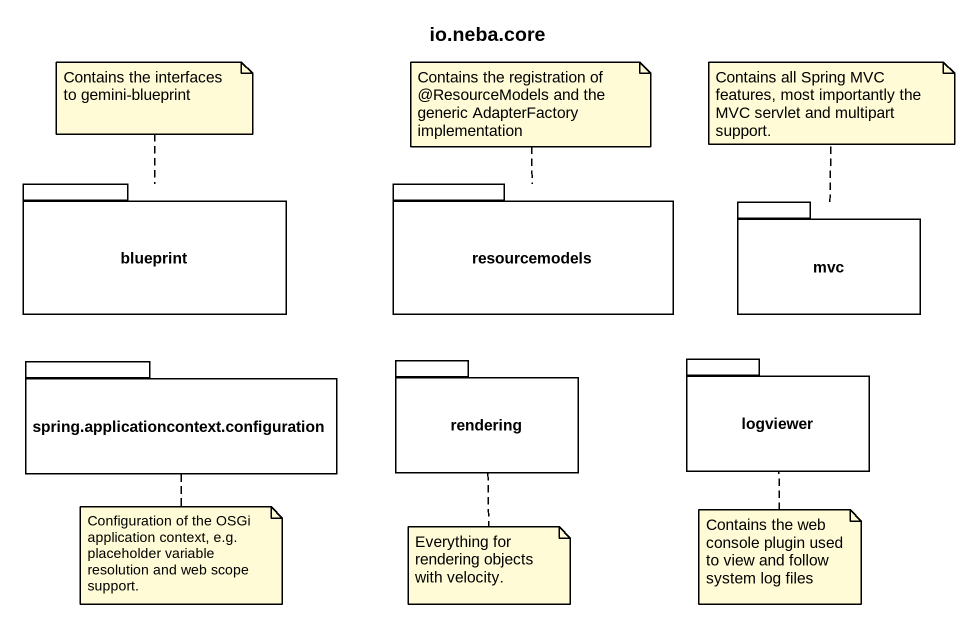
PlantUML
@startuml
title io.neba.core
package blueprint {
}
package resourcemodels {
}
package mvc {
}
package "spring.applicationcontext.configuration" as spring_applicationcontext {
}
package rendering {
}
package logviewer {
}
note top of blueprint : Contains the interfaces to gemini-blueprint
note top of resourcemodels : Contains the registration of @ResourceModels and the generic AdapterFactory implementation
note top of mvc : Contains all Spring MVC features, most importantly the MVC servlet and multipart support.
note bottom of spring_applicationcontext : Configuration of the OSGi application context, e.g. placeholder variable resolution and web scope support.
note bottom of rendering : Everything for rendering objects with velocity.
note bottom of logviewer : Contains the web console plugin used to view and follow system log files
@enduml
